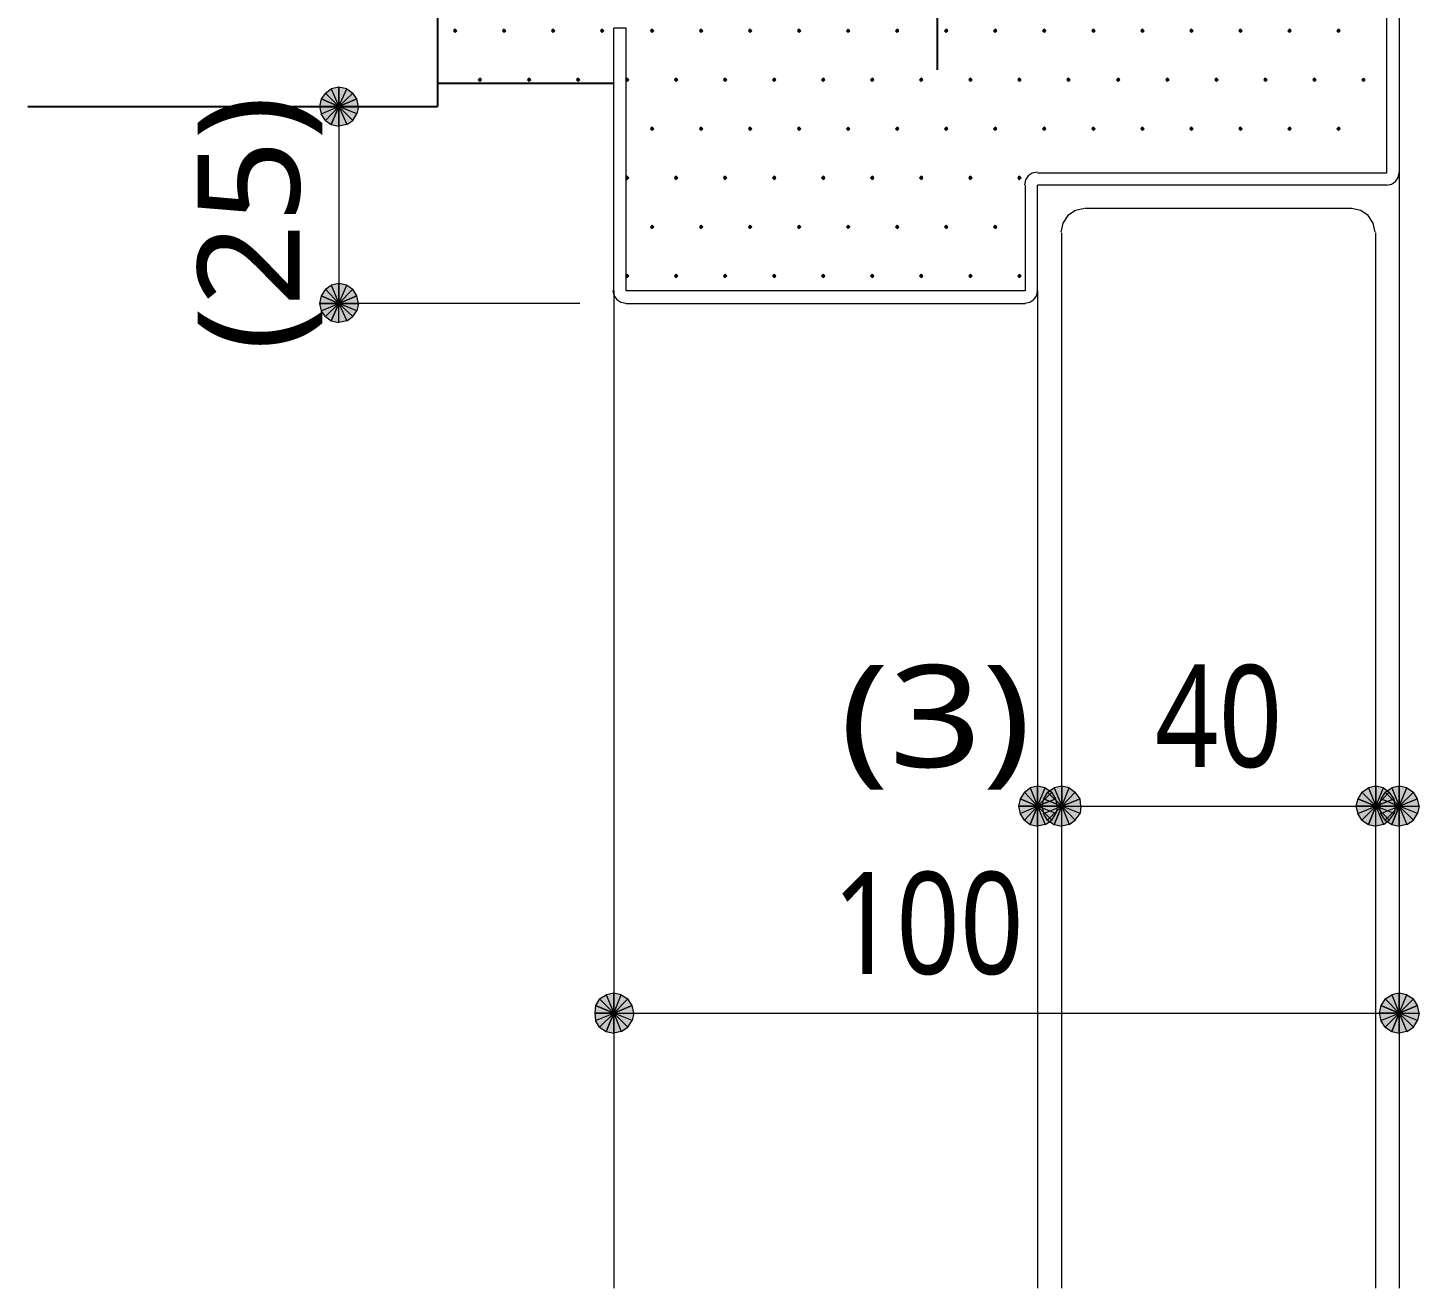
# Model space of a CAD drawing. Header units: millimetres. Extents: x 0 to 420, y 0 to 297.
# Drawn here: x 119.36 to 154.79, y 195.96 to 228.06 of the extents above; entities that cross this region are included whole.
import ezdxf
from ezdxf.enums import TextEntityAlignment as Align

# ---------------------------------------------------------------- set-up
doc = ezdxf.new("R2010")
doc.units = ezdxf.units.MM
doc.styles.add('kst32b', font='NotoSansJP-Variable.ttf')

msp = doc.modelspace()

# ---------------------------------------------------------------- hatches: boundary and pattern name
for points in [[(130.238, 228.029), (130.217, 228.007), (130.196, 227.986), (130.217, 227.965), (130.238, 227.944), (130.26, 227.965), (130.281, 227.986), (130.26, 228.007), (130.238, 228.029)], [(131.487, 228.029), (131.466, 228.007), (131.445, 227.986), (131.466, 227.965), (131.487, 227.944), (131.509, 227.965), (131.53, 227.986), (131.509, 228.007), (131.487, 228.029)], [(132.736, 228.029), (132.715, 228.007), (132.694, 227.986), (132.715, 227.965), (132.736, 227.944), (132.757, 227.965), (132.779, 227.986), (132.757, 228.007), (132.736, 228.029)], [(133.985, 228.029), (133.964, 228.007), (133.943, 227.986), (133.964, 227.965), (133.985, 227.944), (134.006, 227.965), (134.027, 227.986), (134.006, 228.007), (133.985, 228.029)], [(135.255, 228.029), (135.234, 228.007), (135.213, 227.986), (135.234, 227.965), (135.255, 227.944), (135.276, 227.965), (135.297, 227.986), (135.276, 228.007), (135.255, 228.029)], [(136.504, 228.029), (136.483, 228.007), (136.462, 227.986), (136.483, 227.965), (136.504, 227.944), (136.525, 227.965), (136.546, 227.986), (136.525, 228.007), (136.504, 228.029)], [(137.753, 228.029), (137.732, 228.007), (137.71, 227.986), (137.732, 227.965), (137.753, 227.944), (137.774, 227.965), (137.795, 227.986), (137.774, 228.007), (137.753, 228.029)], [(139.002, 228.029), (138.98, 228.007), (138.959, 227.986), (138.98, 227.965), (139.002, 227.944), (139.023, 227.965), (139.044, 227.986), (139.023, 228.007), (139.002, 228.029)], [(140.25, 228.029), (140.229, 228.007), (140.208, 227.986), (140.229, 227.965), (140.25, 227.944), (140.271, 227.965), (140.293, 227.986), (140.271, 228.007), (140.25, 228.029)], [(141.499, 228.029), (141.478, 228.007), (141.457, 227.986), (141.478, 227.965), (141.499, 227.944), (141.52, 227.965), (141.542, 227.986), (141.52, 228.007), (141.499, 228.029)], [(142.748, 228.029), (142.727, 228.007), (142.706, 227.986), (142.727, 227.965), (142.748, 227.944), (142.769, 227.965), (142.79, 227.986), (142.769, 228.007), (142.748, 228.029)], [(143.997, 228.029), (143.976, 228.007), (143.954, 227.986), (143.976, 227.965), (143.997, 227.944), (144.018, 227.965), (144.039, 227.986), (144.018, 228.007), (143.997, 228.029)], [(145.246, 228.029), (145.225, 228.007), (145.203, 227.986), (145.225, 227.965), (145.246, 227.944), (145.267, 227.965), (145.288, 227.986), (145.267, 228.007), (145.246, 228.029)], [(146.495, 228.029), (146.473, 228.007), (146.452, 227.986), (146.473, 227.965), (146.495, 227.944), (146.516, 227.965), (146.537, 227.986), (146.516, 228.007), (146.495, 228.029)], [(147.743, 228.029), (147.722, 228.007), (147.701, 227.986), (147.722, 227.965), (147.743, 227.944), (147.765, 227.965), (147.786, 227.986), (147.765, 228.007), (147.743, 228.029)], [(148.992, 228.029), (148.971, 228.007), (148.95, 227.986), (148.971, 227.965), (148.992, 227.944), (149.013, 227.965), (149.035, 227.986), (149.013, 228.007), (148.992, 228.029)], [(150.241, 228.029), (150.22, 228.007), (150.199, 227.986), (150.22, 227.965), (150.241, 227.944), (150.262, 227.965), (150.283, 227.986), (150.262, 228.007), (150.241, 228.029)], [(151.49, 228.029), (151.469, 228.007), (151.447, 227.986), (151.469, 227.965), (151.49, 227.944), (151.511, 227.965), (151.532, 227.986), (151.511, 228.007), (151.49, 228.029)], [(152.739, 228.029), (152.718, 228.007), (152.696, 227.986), (152.718, 227.965), (152.739, 227.944), (152.76, 227.965), (152.781, 227.986), (152.76, 228.007), (152.739, 228.029)], [(130.874, 226.78), (130.852, 226.758), (130.831, 226.737), (130.852, 226.716), (130.874, 226.695), (130.895, 226.716), (130.916, 226.737), (130.895, 226.758), (130.874, 226.78)], [(132.122, 226.78), (132.101, 226.758), (132.08, 226.737), (132.101, 226.716), (132.122, 226.695), (132.144, 226.716), (132.165, 226.737), (132.144, 226.758), (132.122, 226.78)], [(133.371, 226.78), (133.35, 226.758), (133.329, 226.737), (133.35, 226.716), (133.371, 226.695), (133.392, 226.716), (133.413, 226.737), (133.392, 226.758), (133.371, 226.78)], [(134.62, 226.78), (134.599, 226.758), (134.578, 226.737), (134.599, 226.716), (134.62, 226.695), (134.641, 226.716), (134.662, 226.737), (134.641, 226.758), (134.62, 226.78)], [(135.869, 226.78), (135.848, 226.758), (135.827, 226.737), (135.848, 226.716), (135.869, 226.695), (135.89, 226.716), (135.911, 226.737), (135.89, 226.758), (135.869, 226.78)], [(137.118, 226.78), (137.096, 226.758), (137.075, 226.737), (137.096, 226.716), (137.118, 226.695), (137.139, 226.716), (137.16, 226.737), (137.139, 226.758), (137.118, 226.78)], [(138.367, 226.78), (138.345, 226.758), (138.324, 226.737), (138.345, 226.716), (138.367, 226.695), (138.388, 226.716), (138.409, 226.737), (138.388, 226.758), (138.367, 226.78)], [(139.615, 226.78), (139.594, 226.758), (139.573, 226.737), (139.594, 226.716), (139.615, 226.695), (139.637, 226.716), (139.658, 226.737), (139.637, 226.758), (139.615, 226.78)], [(140.864, 226.78), (140.843, 226.758), (140.822, 226.737), (140.843, 226.716), (140.864, 226.695), (140.885, 226.716), (140.907, 226.737), (140.885, 226.758), (140.864, 226.78)], [(142.113, 226.78), (142.092, 226.758), (142.071, 226.737), (142.092, 226.716), (142.113, 226.695), (142.134, 226.716), (142.155, 226.737), (142.134, 226.758), (142.113, 226.78)], [(143.362, 226.78), (143.341, 226.758), (143.32, 226.737), (143.341, 226.716), (143.362, 226.695), (143.383, 226.716), (143.404, 226.737), (143.383, 226.758), (143.362, 226.78)], [(144.611, 226.78), (144.59, 226.758), (144.568, 226.737), (144.59, 226.716), (144.611, 226.695), (144.632, 226.716), (144.653, 226.737), (144.632, 226.758), (144.611, 226.78)], [(145.86, 226.78), (145.838, 226.758), (145.817, 226.737), (145.838, 226.716), (145.86, 226.695), (145.881, 226.716), (145.902, 226.737), (145.881, 226.758), (145.86, 226.78)], [(147.129, 226.78), (147.108, 226.758), (147.087, 226.737), (147.108, 226.716), (147.129, 226.695), (147.151, 226.716), (147.172, 226.737), (147.151, 226.758), (147.129, 226.78)], [(148.378, 226.78), (148.357, 226.758), (148.336, 226.737), (148.357, 226.716), (148.378, 226.695), (148.4, 226.716), (148.421, 226.737), (148.4, 226.758), (148.378, 226.78)], [(149.627, 226.78), (149.606, 226.758), (149.585, 226.737), (149.606, 226.716), (149.627, 226.695), (149.648, 226.716), (149.67, 226.737), (149.648, 226.758), (149.627, 226.78)], [(150.876, 226.78), (150.855, 226.758), (150.834, 226.737), (150.855, 226.716), (150.876, 226.695), (150.897, 226.716), (150.918, 226.737), (150.897, 226.758), (150.876, 226.78)], [(152.125, 226.78), (152.104, 226.758), (152.083, 226.737), (152.104, 226.716), (152.125, 226.695), (152.146, 226.716), (152.167, 226.737), (152.146, 226.758), (152.125, 226.78)], [(153.374, 226.78), (153.353, 226.758), (153.331, 226.737), (153.353, 226.716), (153.374, 226.695), (153.395, 226.716), (153.416, 226.737), (153.395, 226.758), (153.374, 226.78)], [(126.831, 226.25), (126.788, 226.06), (127.275, 226.06), (126.831, 226.25)], [(135.255, 225.531), (135.234, 225.51), (135.213, 225.488), (135.234, 225.467), (135.255, 225.446), (135.276, 225.467), (135.297, 225.488), (135.276, 225.51), (135.255, 225.531)], [(136.504, 225.531), (136.483, 225.51), (136.462, 225.488), (136.483, 225.467), (136.504, 225.446), (136.525, 225.467), (136.546, 225.488), (136.525, 225.51), (136.504, 225.531)], [(137.753, 225.531), (137.732, 225.51), (137.71, 225.488), (137.732, 225.467), (137.753, 225.446), (137.774, 225.467), (137.795, 225.488), (137.774, 225.51), (137.753, 225.531)], [(139.002, 225.531), (138.98, 225.51), (138.959, 225.488), (138.98, 225.467), (139.002, 225.446), (139.023, 225.467), (139.044, 225.488), (139.023, 225.51), (139.002, 225.531)], [(140.25, 225.531), (140.229, 225.51), (140.208, 225.488), (140.229, 225.467), (140.25, 225.446), (140.271, 225.467), (140.293, 225.488), (140.271, 225.51), (140.25, 225.531)], [(141.499, 225.531), (141.478, 225.51), (141.457, 225.488), (141.478, 225.467), (141.499, 225.446), (141.52, 225.467), (141.542, 225.488), (141.52, 225.51), (141.499, 225.531)], [(142.748, 225.531), (142.727, 225.51), (142.706, 225.488), (142.727, 225.467), (142.748, 225.446), (142.769, 225.467), (142.79, 225.488), (142.769, 225.51), (142.748, 225.531)], [(143.997, 225.531), (143.976, 225.51), (143.954, 225.488), (143.976, 225.467), (143.997, 225.446), (144.018, 225.467), (144.039, 225.488), (144.018, 225.51), (143.997, 225.531)], [(145.246, 225.531), (145.225, 225.51), (145.203, 225.488), (145.225, 225.467), (145.246, 225.446), (145.267, 225.467), (145.288, 225.488), (145.267, 225.51), (145.246, 225.531)], [(146.495, 225.531), (146.473, 225.51), (146.452, 225.488), (146.473, 225.467), (146.495, 225.446), (146.516, 225.467), (146.537, 225.488), (146.516, 225.51), (146.495, 225.531)], [(147.743, 225.531), (147.722, 225.51), (147.701, 225.488), (147.722, 225.467), (147.743, 225.446), (147.765, 225.467), (147.786, 225.488), (147.765, 225.51), (147.743, 225.531)], [(148.992, 225.531), (148.971, 225.51), (148.95, 225.488), (148.971, 225.467), (148.992, 225.446), (149.013, 225.467), (149.035, 225.488), (149.013, 225.51), (148.992, 225.531)], [(150.241, 225.531), (150.22, 225.51), (150.199, 225.488), (150.22, 225.467), (150.241, 225.446), (150.262, 225.467), (150.283, 225.488), (150.262, 225.51), (150.241, 225.531)], [(151.49, 225.531), (151.469, 225.51), (151.447, 225.488), (151.469, 225.467), (151.49, 225.446), (151.511, 225.467), (151.532, 225.488), (151.511, 225.51), (151.49, 225.531)], [(152.739, 225.531), (152.718, 225.51), (152.696, 225.488), (152.718, 225.467), (152.739, 225.446), (152.76, 225.467), (152.781, 225.488), (152.76, 225.51), (152.739, 225.531)], [(134.62, 224.282), (134.599, 224.261), (134.578, 224.24), (134.599, 224.218), (134.62, 224.197), (134.641, 224.218), (134.662, 224.24), (134.641, 224.261), (134.62, 224.282)], [(135.869, 224.282), (135.848, 224.261), (135.827, 224.24), (135.848, 224.218), (135.869, 224.197), (135.89, 224.218), (135.911, 224.24), (135.89, 224.261), (135.869, 224.282)], [(137.118, 224.282), (137.096, 224.261), (137.075, 224.24), (137.096, 224.218), (137.118, 224.197), (137.139, 224.218), (137.16, 224.24), (137.139, 224.261), (137.118, 224.282)], [(138.367, 224.282), (138.345, 224.261), (138.324, 224.24), (138.345, 224.218), (138.367, 224.197), (138.388, 224.218), (138.409, 224.24), (138.388, 224.261), (138.367, 224.282)], [(139.615, 224.282), (139.594, 224.261), (139.573, 224.24), (139.594, 224.218), (139.615, 224.197), (139.637, 224.218), (139.658, 224.24), (139.637, 224.261), (139.615, 224.282)], [(140.864, 224.282), (140.843, 224.261), (140.822, 224.24), (140.843, 224.218), (140.864, 224.197), (140.885, 224.218), (140.907, 224.24), (140.885, 224.261), (140.864, 224.282)], [(142.113, 224.282), (142.092, 224.261), (142.071, 224.24), (142.092, 224.218), (142.113, 224.197), (142.134, 224.218), (142.155, 224.24), (142.134, 224.261), (142.113, 224.282)], [(143.362, 224.282), (143.341, 224.261), (143.32, 224.24), (143.341, 224.218), (143.362, 224.197), (143.383, 224.218), (143.404, 224.24), (143.383, 224.261), (143.362, 224.282)], [(144.611, 224.282), (144.59, 224.261), (144.568, 224.24), (144.59, 224.218), (144.611, 224.197), (144.632, 224.218), (144.653, 224.24), (144.632, 224.261), (144.611, 224.282)], [(135.255, 223.033), (135.234, 223.012), (135.213, 222.991), (135.234, 222.97), (135.255, 222.948), (135.276, 222.97), (135.297, 222.991), (135.276, 223.012), (135.255, 223.033)], [(136.504, 223.033), (136.483, 223.012), (136.462, 222.991), (136.483, 222.97), (136.504, 222.948), (136.525, 222.97), (136.546, 222.991), (136.525, 223.012), (136.504, 223.033)], [(137.753, 223.033), (137.732, 223.012), (137.71, 222.991), (137.732, 222.97), (137.753, 222.948), (137.774, 222.97), (137.795, 222.991), (137.774, 223.012), (137.753, 223.033)], [(139.002, 223.033), (138.98, 223.012), (138.959, 222.991), (138.98, 222.97), (139.002, 222.948), (139.023, 222.97), (139.044, 222.991), (139.023, 223.012), (139.002, 223.033)], [(140.25, 223.033), (140.229, 223.012), (140.208, 222.991), (140.229, 222.97), (140.25, 222.948), (140.271, 222.97), (140.293, 222.991), (140.271, 223.012), (140.25, 223.033)], [(141.499, 223.033), (141.478, 223.012), (141.457, 222.991), (141.478, 222.97), (141.499, 222.948), (141.52, 222.97), (141.542, 222.991), (141.52, 223.012), (141.499, 223.033)], [(142.748, 223.033), (142.727, 223.012), (142.706, 222.991), (142.727, 222.97), (142.748, 222.948), (142.769, 222.97), (142.79, 222.991), (142.769, 223.012), (142.748, 223.033)], [(143.997, 223.033), (143.976, 223.012), (143.954, 222.991), (143.976, 222.97), (143.997, 222.948), (144.018, 222.97), (144.039, 222.991), (144.018, 223.012), (143.997, 223.033)], [(134.62, 221.784), (134.599, 221.763), (134.578, 221.742), (134.599, 221.721), (134.62, 221.7), (134.641, 221.721), (134.662, 221.742), (134.641, 221.763), (134.62, 221.784)], [(135.869, 221.784), (135.848, 221.763), (135.827, 221.742), (135.848, 221.721), (135.869, 221.7), (135.89, 221.721), (135.911, 221.742), (135.89, 221.763), (135.869, 221.784)], [(137.118, 221.784), (137.096, 221.763), (137.075, 221.742), (137.096, 221.721), (137.118, 221.7), (137.139, 221.721), (137.16, 221.742), (137.139, 221.763), (137.118, 221.784)], [(138.367, 221.784), (138.345, 221.763), (138.324, 221.742), (138.345, 221.721), (138.367, 221.7), (138.388, 221.721), (138.409, 221.742), (138.388, 221.763), (138.367, 221.784)], [(139.615, 221.784), (139.594, 221.763), (139.573, 221.742), (139.594, 221.721), (139.615, 221.7), (139.637, 221.721), (139.658, 221.742), (139.637, 221.763), (139.615, 221.784)], [(140.864, 221.784), (140.843, 221.763), (140.822, 221.742), (140.843, 221.721), (140.864, 221.7), (140.885, 221.721), (140.907, 221.742), (140.885, 221.763), (140.864, 221.784)], [(142.113, 221.784), (142.092, 221.763), (142.071, 221.742), (142.092, 221.721), (142.113, 221.7), (142.134, 221.721), (142.155, 221.742), (142.134, 221.763), (142.113, 221.784)], [(143.362, 221.784), (143.341, 221.763), (143.32, 221.742), (143.341, 221.721), (143.362, 221.7), (143.383, 221.721), (143.404, 221.742), (143.383, 221.763), (143.362, 221.784)], [(144.611, 221.784), (144.59, 221.763), (144.568, 221.742), (144.59, 221.721), (144.611, 221.7), (144.632, 221.721), (144.653, 221.742), (144.632, 221.763), (144.611, 221.784)], [(126.831, 221.234), (126.788, 221.043), (127.275, 221.043), (126.831, 221.234)], [(144.632, 208.428), (144.59, 208.238), (145.076, 208.238), (144.632, 208.428)], [(145.225, 208.428), (145.182, 208.238), (145.69, 208.238), (145.225, 208.428)], [(153.226, 208.428), (153.183, 208.238), (153.691, 208.238), (153.226, 208.428)], [(153.818, 208.428), (153.776, 208.238), (154.284, 208.238), (153.818, 208.428)], [(133.816, 203.158), (133.795, 202.967), (134.281, 202.967), (133.816, 203.158)], [(153.818, 203.158), (153.776, 202.967), (154.284, 202.967), (153.818, 203.158)]]:
    msp.add_hatch(color=7).paths.add_polyline_path(points)
h = msp.add_hatch(color=7)
h.paths.add_polyline_path([(127.275, 226.547), (127.085, 226.504), (127.275, 226.06), (127.275, 226.547)])
h.paths.add_polyline_path([(127.085, 226.504), (127.275, 226.06), (126.937, 226.399), (127.085, 226.504)])
h.paths.add_polyline_path([(127.275, 226.06), (126.937, 226.399), (126.831, 226.25), (127.275, 226.06)])
h = msp.add_hatch(color=7)
h.paths.add_polyline_path([(127.741, 226.25), (127.635, 226.399), (127.275, 226.06), (127.741, 226.25)])
h.paths.add_polyline_path([(127.635, 226.399), (127.275, 226.06), (127.487, 226.504), (127.635, 226.399)])
h.paths.add_polyline_path([(127.275, 226.06), (127.487, 226.504), (127.275, 226.547), (127.275, 226.06)])
h = msp.add_hatch(color=7)
h.paths.add_polyline_path([(127.635, 225.7), (127.741, 225.87), (127.275, 226.06), (127.635, 225.7)])
h.paths.add_polyline_path([(127.741, 225.87), (127.275, 226.06), (127.783, 226.06), (127.741, 225.87)])
h.paths.add_polyline_path([(127.275, 226.06), (127.783, 226.06), (127.741, 226.25), (127.275, 226.06)])
h = msp.add_hatch(color=7)
h.paths.add_polyline_path([(126.788, 226.06), (126.831, 225.87), (127.275, 226.06), (126.788, 226.06)])
h.paths.add_polyline_path([(126.831, 225.87), (127.275, 226.06), (126.937, 225.7), (126.831, 225.87)])
h.paths.add_polyline_path([(127.275, 226.06), (126.937, 225.7), (127.085, 225.594), (127.275, 226.06)])
h = msp.add_hatch(color=7)
h.paths.add_polyline_path([(127.085, 225.594), (127.275, 225.552), (127.275, 226.06), (127.085, 225.594)])
h.paths.add_polyline_path([(127.275, 225.552), (127.275, 226.06), (127.487, 225.594), (127.275, 225.552)])
h.paths.add_polyline_path([(127.275, 226.06), (127.487, 225.594), (127.635, 225.7), (127.275, 226.06)])
h = msp.add_hatch(color=7)
h.paths.add_polyline_path([(127.275, 221.551), (127.085, 221.509), (127.275, 221.043), (127.275, 221.551)])
h.paths.add_polyline_path([(127.085, 221.509), (127.275, 221.043), (126.937, 221.403), (127.085, 221.509)])
h.paths.add_polyline_path([(127.275, 221.043), (126.937, 221.403), (126.831, 221.234), (127.275, 221.043)])
h = msp.add_hatch(color=7)
h.paths.add_polyline_path([(127.741, 221.234), (127.635, 221.403), (127.275, 221.043), (127.741, 221.234)])
h.paths.add_polyline_path([(127.635, 221.403), (127.275, 221.043), (127.487, 221.509), (127.635, 221.403)])
h.paths.add_polyline_path([(127.275, 221.043), (127.487, 221.509), (127.275, 221.551), (127.275, 221.043)])
h = msp.add_hatch(color=7)
h.paths.add_polyline_path([(127.635, 220.705), (127.741, 220.853), (127.275, 221.043), (127.635, 220.705)])
h.paths.add_polyline_path([(127.741, 220.853), (127.275, 221.043), (127.783, 221.043), (127.741, 220.853)])
h.paths.add_polyline_path([(127.275, 221.043), (127.783, 221.043), (127.741, 221.234), (127.275, 221.043)])
h = msp.add_hatch(color=7)
h.paths.add_polyline_path([(126.788, 221.043), (126.831, 220.853), (127.275, 221.043), (126.788, 221.043)])
h.paths.add_polyline_path([(126.831, 220.853), (127.275, 221.043), (126.937, 220.705), (126.831, 220.853)])
h.paths.add_polyline_path([(127.275, 221.043), (126.937, 220.705), (127.085, 220.599), (127.275, 221.043)])
h = msp.add_hatch(color=7)
h.paths.add_polyline_path([(127.085, 220.599), (127.275, 220.557), (127.275, 221.043), (127.085, 220.599)])
h.paths.add_polyline_path([(127.275, 220.557), (127.275, 221.043), (127.487, 220.599), (127.275, 220.557)])
h.paths.add_polyline_path([(127.275, 221.043), (127.487, 220.599), (127.635, 220.705), (127.275, 221.043)])
h = msp.add_hatch(color=7)
h.paths.add_polyline_path([(145.076, 208.746), (144.886, 208.703), (145.076, 208.238), (145.076, 208.746)])
h.paths.add_polyline_path([(144.886, 208.703), (145.076, 208.238), (144.738, 208.597), (144.886, 208.703)])
h.paths.add_polyline_path([(145.076, 208.238), (144.738, 208.597), (144.632, 208.428), (145.076, 208.238)])
h = msp.add_hatch(color=7)
h.paths.add_polyline_path([(145.542, 208.428), (145.436, 208.597), (145.076, 208.238), (145.542, 208.428)])
h.paths.add_polyline_path([(145.436, 208.597), (145.076, 208.238), (145.267, 208.703), (145.436, 208.597)])
h.paths.add_polyline_path([(145.076, 208.238), (145.267, 208.703), (145.076, 208.746), (145.076, 208.238)])
h = msp.add_hatch(color=7)
h.paths.add_polyline_path([(145.69, 208.746), (145.5, 208.703), (145.69, 208.238), (145.69, 208.746)])
h.paths.add_polyline_path([(145.5, 208.703), (145.69, 208.238), (145.33, 208.597), (145.5, 208.703)])
h.paths.add_polyline_path([(145.69, 208.238), (145.33, 208.597), (145.225, 208.428), (145.69, 208.238)])
h = msp.add_hatch(color=7)
h.paths.add_polyline_path([(146.156, 208.428), (146.029, 208.597), (145.69, 208.238), (146.156, 208.428)])
h.paths.add_polyline_path([(146.029, 208.597), (145.69, 208.238), (145.881, 208.703), (146.029, 208.597)])
h.paths.add_polyline_path([(145.69, 208.238), (145.881, 208.703), (145.69, 208.746), (145.69, 208.238)])
h = msp.add_hatch(color=7)
h.paths.add_polyline_path([(153.691, 208.746), (153.501, 208.703), (153.691, 208.238), (153.691, 208.746)])
h.paths.add_polyline_path([(153.501, 208.703), (153.691, 208.238), (153.331, 208.597), (153.501, 208.703)])
h.paths.add_polyline_path([(153.691, 208.238), (153.331, 208.597), (153.226, 208.428), (153.691, 208.238)])
h = msp.add_hatch(color=7)
h.paths.add_polyline_path([(154.157, 208.428), (154.03, 208.597), (153.691, 208.238), (154.157, 208.428)])
h.paths.add_polyline_path([(154.03, 208.597), (153.691, 208.238), (153.882, 208.703), (154.03, 208.597)])
h.paths.add_polyline_path([(153.691, 208.238), (153.882, 208.703), (153.691, 208.746), (153.691, 208.238)])
h = msp.add_hatch(color=7)
h.paths.add_polyline_path([(154.284, 208.746), (154.093, 208.703), (154.284, 208.238), (154.284, 208.746)])
h.paths.add_polyline_path([(154.093, 208.703), (154.284, 208.238), (153.924, 208.597), (154.093, 208.703)])
h.paths.add_polyline_path([(154.284, 208.238), (153.924, 208.597), (153.818, 208.428), (154.284, 208.238)])
h = msp.add_hatch(color=7)
h.paths.add_polyline_path([(154.75, 208.428), (154.644, 208.597), (154.284, 208.238), (154.75, 208.428)])
h.paths.add_polyline_path([(154.644, 208.597), (154.284, 208.238), (154.474, 208.703), (154.644, 208.597)])
h.paths.add_polyline_path([(154.284, 208.238), (154.474, 208.703), (154.284, 208.746), (154.284, 208.238)])
h = msp.add_hatch(color=7)
h.paths.add_polyline_path([(145.436, 207.878), (145.542, 208.047), (145.076, 208.238), (145.436, 207.878)])
h.paths.add_polyline_path([(145.542, 208.047), (145.076, 208.238), (145.584, 208.238), (145.542, 208.047)])
h.paths.add_polyline_path([(145.076, 208.238), (145.584, 208.238), (145.542, 208.428), (145.076, 208.238)])
h = msp.add_hatch(color=7)
h.paths.add_polyline_path([(146.029, 207.878), (146.156, 208.047), (145.69, 208.238), (146.029, 207.878)])
h.paths.add_polyline_path([(146.156, 208.047), (145.69, 208.238), (146.177, 208.238), (146.156, 208.047)])
h.paths.add_polyline_path([(145.69, 208.238), (146.177, 208.238), (146.156, 208.428), (145.69, 208.238)])
h = msp.add_hatch(color=7)
h.paths.add_polyline_path([(154.03, 207.878), (154.157, 208.047), (153.691, 208.238), (154.03, 207.878)])
h.paths.add_polyline_path([(154.157, 208.047), (153.691, 208.238), (154.178, 208.238), (154.157, 208.047)])
h.paths.add_polyline_path([(153.691, 208.238), (154.178, 208.238), (154.157, 208.428), (153.691, 208.238)])
h = msp.add_hatch(color=7)
h.paths.add_polyline_path([(154.644, 207.878), (154.75, 208.047), (154.284, 208.238), (154.644, 207.878)])
h.paths.add_polyline_path([(154.75, 208.047), (154.284, 208.238), (154.792, 208.238), (154.75, 208.047)])
h.paths.add_polyline_path([(154.284, 208.238), (154.792, 208.238), (154.75, 208.428), (154.284, 208.238)])
h = msp.add_hatch(color=7)
h.paths.add_polyline_path([(144.59, 208.238), (144.632, 208.047), (145.076, 208.238), (144.59, 208.238)])
h.paths.add_polyline_path([(144.632, 208.047), (145.076, 208.238), (144.738, 207.878), (144.632, 208.047)])
h.paths.add_polyline_path([(145.076, 208.238), (144.738, 207.878), (144.886, 207.772), (145.076, 208.238)])
h = msp.add_hatch(color=7)
h.paths.add_polyline_path([(144.886, 207.772), (145.076, 207.73), (145.076, 208.238), (144.886, 207.772)])
h.paths.add_polyline_path([(145.076, 207.73), (145.076, 208.238), (145.267, 207.772), (145.076, 207.73)])
h.paths.add_polyline_path([(145.076, 208.238), (145.267, 207.772), (145.436, 207.878), (145.076, 208.238)])
h = msp.add_hatch(color=7)
h.paths.add_polyline_path([(145.182, 208.238), (145.225, 208.047), (145.69, 208.238), (145.182, 208.238)])
h.paths.add_polyline_path([(145.225, 208.047), (145.69, 208.238), (145.33, 207.878), (145.225, 208.047)])
h.paths.add_polyline_path([(145.69, 208.238), (145.33, 207.878), (145.5, 207.772), (145.69, 208.238)])
h = msp.add_hatch(color=7)
h.paths.add_polyline_path([(145.5, 207.772), (145.69, 207.73), (145.69, 208.238), (145.5, 207.772)])
h.paths.add_polyline_path([(145.69, 207.73), (145.69, 208.238), (145.881, 207.772), (145.69, 207.73)])
h.paths.add_polyline_path([(145.69, 208.238), (145.881, 207.772), (146.029, 207.878), (145.69, 208.238)])
h = msp.add_hatch(color=7)
h.paths.add_polyline_path([(153.183, 208.238), (153.226, 208.047), (153.691, 208.238), (153.183, 208.238)])
h.paths.add_polyline_path([(153.226, 208.047), (153.691, 208.238), (153.331, 207.878), (153.226, 208.047)])
h.paths.add_polyline_path([(153.691, 208.238), (153.331, 207.878), (153.501, 207.772), (153.691, 208.238)])
h = msp.add_hatch(color=7)
h.paths.add_polyline_path([(153.501, 207.772), (153.691, 207.73), (153.691, 208.238), (153.501, 207.772)])
h.paths.add_polyline_path([(153.691, 207.73), (153.691, 208.238), (153.882, 207.772), (153.691, 207.73)])
h.paths.add_polyline_path([(153.691, 208.238), (153.882, 207.772), (154.03, 207.878), (153.691, 208.238)])
h = msp.add_hatch(color=7)
h.paths.add_polyline_path([(153.776, 208.238), (153.818, 208.047), (154.284, 208.238), (153.776, 208.238)])
h.paths.add_polyline_path([(153.818, 208.047), (154.284, 208.238), (153.924, 207.878), (153.818, 208.047)])
h.paths.add_polyline_path([(154.284, 208.238), (153.924, 207.878), (154.093, 207.772), (154.284, 208.238)])
h = msp.add_hatch(color=7)
h.paths.add_polyline_path([(154.093, 207.772), (154.284, 207.73), (154.284, 208.238), (154.093, 207.772)])
h.paths.add_polyline_path([(154.284, 207.73), (154.284, 208.238), (154.474, 207.772), (154.284, 207.73)])
h.paths.add_polyline_path([(154.284, 208.238), (154.474, 207.772), (154.644, 207.878), (154.284, 208.238)])
h = msp.add_hatch(color=7)
h.paths.add_polyline_path([(134.281, 203.475), (134.091, 203.433), (134.281, 202.967), (134.281, 203.475)])
h.paths.add_polyline_path([(134.091, 203.433), (134.281, 202.967), (133.921, 203.327), (134.091, 203.433)])
h.paths.add_polyline_path([(134.281, 202.967), (133.921, 203.327), (133.816, 203.158), (134.281, 202.967)])
h = msp.add_hatch(color=7)
h.paths.add_polyline_path([(134.747, 203.158), (134.641, 203.327), (134.281, 202.967), (134.747, 203.158)])
h.paths.add_polyline_path([(134.641, 203.327), (134.281, 202.967), (134.472, 203.433), (134.641, 203.327)])
h.paths.add_polyline_path([(134.281, 202.967), (134.472, 203.433), (134.281, 203.475), (134.281, 202.967)])
h = msp.add_hatch(color=7)
h.paths.add_polyline_path([(154.284, 203.475), (154.093, 203.433), (154.284, 202.967), (154.284, 203.475)])
h.paths.add_polyline_path([(154.093, 203.433), (154.284, 202.967), (153.924, 203.327), (154.093, 203.433)])
h.paths.add_polyline_path([(154.284, 202.967), (153.924, 203.327), (153.818, 203.158), (154.284, 202.967)])
h = msp.add_hatch(color=7)
h.paths.add_polyline_path([(154.75, 203.158), (154.644, 203.327), (154.284, 202.967), (154.75, 203.158)])
h.paths.add_polyline_path([(154.644, 203.327), (154.284, 202.967), (154.474, 203.433), (154.644, 203.327)])
h.paths.add_polyline_path([(154.284, 202.967), (154.474, 203.433), (154.284, 203.475), (154.284, 202.967)])
h = msp.add_hatch(color=7)
h.paths.add_polyline_path([(134.641, 202.607), (134.747, 202.777), (134.281, 202.967), (134.641, 202.607)])
h.paths.add_polyline_path([(134.747, 202.777), (134.281, 202.967), (134.789, 202.967), (134.747, 202.777)])
h.paths.add_polyline_path([(134.281, 202.967), (134.789, 202.967), (134.747, 203.158), (134.281, 202.967)])
h = msp.add_hatch(color=7)
h.paths.add_polyline_path([(154.644, 202.607), (154.75, 202.777), (154.284, 202.967), (154.644, 202.607)])
h.paths.add_polyline_path([(154.75, 202.777), (154.284, 202.967), (154.792, 202.967), (154.75, 202.777)])
h.paths.add_polyline_path([(154.284, 202.967), (154.792, 202.967), (154.75, 203.158), (154.284, 202.967)])
h = msp.add_hatch(color=7)
h.paths.add_polyline_path([(133.795, 202.967), (133.816, 202.777), (134.281, 202.967), (133.795, 202.967)])
h.paths.add_polyline_path([(133.816, 202.777), (134.281, 202.967), (133.921, 202.607), (133.816, 202.777)])
h.paths.add_polyline_path([(134.281, 202.967), (133.921, 202.607), (134.091, 202.501), (134.281, 202.967)])
h = msp.add_hatch(color=7)
h.paths.add_polyline_path([(134.091, 202.501), (134.281, 202.459), (134.281, 202.967), (134.091, 202.501)])
h.paths.add_polyline_path([(134.281, 202.459), (134.281, 202.967), (134.472, 202.501), (134.281, 202.459)])
h.paths.add_polyline_path([(134.281, 202.967), (134.472, 202.501), (134.641, 202.607), (134.281, 202.967)])
h = msp.add_hatch(color=7)
h.paths.add_polyline_path([(153.776, 202.967), (153.818, 202.777), (154.284, 202.967), (153.776, 202.967)])
h.paths.add_polyline_path([(153.818, 202.777), (154.284, 202.967), (153.924, 202.607), (153.818, 202.777)])
h.paths.add_polyline_path([(154.284, 202.967), (153.924, 202.607), (154.093, 202.501), (154.284, 202.967)])
h = msp.add_hatch(color=7)
h.paths.add_polyline_path([(154.093, 202.501), (154.284, 202.459), (154.284, 202.967), (154.093, 202.501)])
h.paths.add_polyline_path([(154.284, 202.459), (154.284, 202.967), (154.474, 202.501), (154.284, 202.459)])
h.paths.add_polyline_path([(154.284, 202.967), (154.474, 202.501), (154.644, 202.607), (154.284, 202.967)])

# ---------------------------------------------------------------- linework, layer by layer
at = {"lineweight": 25}
for points in [[(129.794, 234.04), (129.794, 226.06)], [(142.515, 229.849), (142.515, 226.991)], [(129.794, 226.653), (134.281, 226.653)], [(119.359, 226.06), (129.794, 226.06)]]:
    msp.add_lwpolyline(points, dxfattribs=at)
at = {"lineweight": 13}
for points in [[(153.966, 224.367), (153.966, 228.727)], [(154.284, 228.727), (154.284, 224.367)], [(134.281, 221.361), (134.281, 228.05)], [(134.599, 228.05), (134.281, 228.05)], [(134.599, 221.361), (134.599, 228.05)], [(127.275, 226.06), (127.275, 221.043)], [(145.066, 224.388), (144.938, 224.362), (144.834, 224.292), (144.763, 224.187), (144.738, 224.06)], [(145.076, 224.367), (153.966, 224.367)], [(153.956, 224.049), (154.083, 224.075), (154.188, 224.145), (154.258, 224.25), (154.284, 224.377)], [(154.284, 224.367), (154.284, 195.961)], [(144.759, 224.049), (144.759, 221.361)], [(153.966, 224.049), (145.076, 224.049)], [(145.076, 221.361), (145.076, 224.049)], [(146.272, 223.456), (146.037, 223.409), (145.846, 223.28), (145.716, 223.088), (145.669, 222.853)], [(153.077, 223.456), (146.283, 223.456)], [(153.67, 222.853), (153.623, 223.088), (153.493, 223.28), (153.302, 223.409), (153.067, 223.456)], [(145.69, 195.961), (145.69, 222.843)], [(153.691, 195.961), (153.691, 222.843)], [(134.26, 221.372), (134.286, 221.244), (134.356, 221.14), (134.461, 221.069), (134.588, 221.044)], [(134.281, 221.361), (134.281, 195.961)], [(144.759, 221.361), (134.599, 221.361)], [(144.748, 221.044), (144.876, 221.069), (144.98, 221.14), (145.051, 221.244), (145.076, 221.372)], [(145.076, 221.361), (145.076, 195.961)], [(133.413, 221.043), (127.275, 221.043)], [(134.599, 221.043), (144.759, 221.043)], [(145.076, 208.238), (145.69, 208.238), (153.691, 208.238), (154.284, 208.238)], [(134.281, 202.967), (154.284, 202.967)]]:
    msp.add_lwpolyline(points, dxfattribs=at)
at = {"lineweight": 0}
for points in [[(130.238, 228.029), (130.217, 228.007), (130.196, 227.986), (130.217, 227.965), (130.238, 227.944), (130.26, 227.965), (130.281, 227.986), (130.26, 228.007)], [(131.487, 228.029), (131.466, 228.007), (131.445, 227.986), (131.466, 227.965), (131.487, 227.944), (131.509, 227.965), (131.53, 227.986), (131.509, 228.007)], [(132.736, 228.029), (132.715, 228.007), (132.694, 227.986), (132.715, 227.965), (132.736, 227.944), (132.757, 227.965), (132.779, 227.986), (132.757, 228.007)], [(133.985, 228.029), (133.964, 228.007), (133.943, 227.986), (133.964, 227.965), (133.985, 227.944), (134.006, 227.965), (134.027, 227.986), (134.006, 228.007)], [(135.255, 228.029), (135.234, 228.007), (135.213, 227.986), (135.234, 227.965), (135.255, 227.944), (135.276, 227.965), (135.297, 227.986), (135.276, 228.007)], [(136.504, 228.029), (136.483, 228.007), (136.462, 227.986), (136.483, 227.965), (136.504, 227.944), (136.525, 227.965), (136.546, 227.986), (136.525, 228.007)], [(137.753, 228.029), (137.732, 228.007), (137.71, 227.986), (137.732, 227.965), (137.753, 227.944), (137.774, 227.965), (137.795, 227.986), (137.774, 228.007)], [(139.002, 228.029), (138.98, 228.007), (138.959, 227.986), (138.98, 227.965), (139.002, 227.944), (139.023, 227.965), (139.044, 227.986), (139.023, 228.007)], [(140.25, 228.029), (140.229, 228.007), (140.208, 227.986), (140.229, 227.965), (140.25, 227.944), (140.271, 227.965), (140.293, 227.986), (140.271, 228.007)], [(141.499, 228.029), (141.478, 228.007), (141.457, 227.986), (141.478, 227.965), (141.499, 227.944), (141.52, 227.965), (141.542, 227.986), (141.52, 228.007)], [(142.748, 228.029), (142.727, 228.007), (142.706, 227.986), (142.727, 227.965), (142.748, 227.944), (142.769, 227.965), (142.79, 227.986), (142.769, 228.007)], [(143.997, 228.029), (143.976, 228.007), (143.954, 227.986), (143.976, 227.965), (143.997, 227.944), (144.018, 227.965), (144.039, 227.986), (144.018, 228.007)], [(145.246, 228.029), (145.225, 228.007), (145.203, 227.986), (145.225, 227.965), (145.246, 227.944), (145.267, 227.965), (145.288, 227.986), (145.267, 228.007)], [(146.495, 228.029), (146.473, 228.007), (146.452, 227.986), (146.473, 227.965), (146.495, 227.944), (146.516, 227.965), (146.537, 227.986), (146.516, 228.007)], [(147.743, 228.029), (147.722, 228.007), (147.701, 227.986), (147.722, 227.965), (147.743, 227.944), (147.765, 227.965), (147.786, 227.986), (147.765, 228.007)], [(148.992, 228.029), (148.971, 228.007), (148.95, 227.986), (148.971, 227.965), (148.992, 227.944), (149.013, 227.965), (149.035, 227.986), (149.013, 228.007)], [(150.241, 228.029), (150.22, 228.007), (150.199, 227.986), (150.22, 227.965), (150.241, 227.944), (150.262, 227.965), (150.283, 227.986), (150.262, 228.007)], [(151.49, 228.029), (151.469, 228.007), (151.447, 227.986), (151.469, 227.965), (151.49, 227.944), (151.511, 227.965), (151.532, 227.986), (151.511, 228.007)], [(152.739, 228.029), (152.718, 228.007), (152.696, 227.986), (152.718, 227.965), (152.739, 227.944), (152.76, 227.965), (152.781, 227.986), (152.76, 228.007)], [(130.874, 226.78), (130.852, 226.758), (130.831, 226.737), (130.852, 226.716), (130.874, 226.695), (130.895, 226.716), (130.916, 226.737), (130.895, 226.758)], [(132.122, 226.78), (132.101, 226.758), (132.08, 226.737), (132.101, 226.716), (132.122, 226.695), (132.144, 226.716), (132.165, 226.737), (132.144, 226.758)], [(133.371, 226.78), (133.35, 226.758), (133.329, 226.737), (133.35, 226.716), (133.371, 226.695), (133.392, 226.716), (133.413, 226.737), (133.392, 226.758)], [(134.62, 226.78), (134.599, 226.758), (134.578, 226.737), (134.599, 226.716), (134.62, 226.695), (134.641, 226.716), (134.662, 226.737), (134.641, 226.758)], [(135.869, 226.78), (135.848, 226.758), (135.827, 226.737), (135.848, 226.716), (135.869, 226.695), (135.89, 226.716), (135.911, 226.737), (135.89, 226.758)], [(137.118, 226.78), (137.096, 226.758), (137.075, 226.737), (137.096, 226.716), (137.118, 226.695), (137.139, 226.716), (137.16, 226.737), (137.139, 226.758)], [(138.367, 226.78), (138.345, 226.758), (138.324, 226.737), (138.345, 226.716), (138.367, 226.695), (138.388, 226.716), (138.409, 226.737), (138.388, 226.758)], [(139.615, 226.78), (139.594, 226.758), (139.573, 226.737), (139.594, 226.716), (139.615, 226.695), (139.637, 226.716), (139.658, 226.737), (139.637, 226.758)], [(140.864, 226.78), (140.843, 226.758), (140.822, 226.737), (140.843, 226.716), (140.864, 226.695), (140.885, 226.716), (140.907, 226.737), (140.885, 226.758)], [(142.113, 226.78), (142.092, 226.758), (142.071, 226.737), (142.092, 226.716), (142.113, 226.695), (142.134, 226.716), (142.155, 226.737), (142.134, 226.758)], [(143.362, 226.78), (143.341, 226.758), (143.32, 226.737), (143.341, 226.716), (143.362, 226.695), (143.383, 226.716), (143.404, 226.737), (143.383, 226.758)], [(144.611, 226.78), (144.59, 226.758), (144.568, 226.737), (144.59, 226.716), (144.611, 226.695), (144.632, 226.716), (144.653, 226.737), (144.632, 226.758)], [(145.86, 226.78), (145.838, 226.758), (145.817, 226.737), (145.838, 226.716), (145.86, 226.695), (145.881, 226.716), (145.902, 226.737), (145.881, 226.758)], [(147.129, 226.78), (147.108, 226.758), (147.087, 226.737), (147.108, 226.716), (147.129, 226.695), (147.151, 226.716), (147.172, 226.737), (147.151, 226.758)], [(148.378, 226.78), (148.357, 226.758), (148.336, 226.737), (148.357, 226.716), (148.378, 226.695), (148.4, 226.716), (148.421, 226.737), (148.4, 226.758)], [(149.627, 226.78), (149.606, 226.758), (149.585, 226.737), (149.606, 226.716), (149.627, 226.695), (149.648, 226.716), (149.67, 226.737), (149.648, 226.758)], [(150.876, 226.78), (150.855, 226.758), (150.834, 226.737), (150.855, 226.716), (150.876, 226.695), (150.897, 226.716), (150.918, 226.737), (150.897, 226.758)], [(152.125, 226.78), (152.104, 226.758), (152.083, 226.737), (152.104, 226.716), (152.125, 226.695), (152.146, 226.716), (152.167, 226.737), (152.146, 226.758)], [(153.374, 226.78), (153.353, 226.758), (153.331, 226.737), (153.353, 226.716), (153.374, 226.695), (153.395, 226.716), (153.416, 226.737), (153.395, 226.758)], [(127.085, 226.504), (127.275, 226.06), (126.937, 226.399)], [(127.275, 226.547), (127.085, 226.504), (127.275, 226.06)], [(127.275, 226.06), (127.487, 226.504), (127.275, 226.547)], [(127.635, 226.399), (127.275, 226.06), (127.487, 226.504)], [(126.831, 226.25), (126.788, 226.06), (127.275, 226.06)], [(127.275, 226.06), (126.937, 226.399), (126.831, 226.25)], [(127.741, 226.25), (127.635, 226.399), (127.275, 226.06)], [(127.275, 226.06), (127.783, 226.06), (127.741, 226.25)], [(126.788, 226.06), (126.831, 225.87), (127.275, 226.06)], [(126.831, 225.87), (127.275, 226.06), (126.937, 225.7)], [(127.275, 226.06), (126.937, 225.7), (127.085, 225.594)], [(127.085, 225.594), (127.275, 225.552), (127.275, 226.06)], [(127.275, 225.552), (127.275, 226.06), (127.487, 225.594)], [(127.275, 226.06), (127.487, 225.594), (127.635, 225.7)], [(127.635, 225.7), (127.741, 225.87), (127.275, 226.06)], [(127.741, 225.87), (127.275, 226.06), (127.783, 226.06)], [(135.255, 225.531), (135.234, 225.51), (135.213, 225.488), (135.234, 225.467), (135.255, 225.446), (135.276, 225.467), (135.297, 225.488), (135.276, 225.51)], [(136.504, 225.531), (136.483, 225.51), (136.462, 225.488), (136.483, 225.467), (136.504, 225.446), (136.525, 225.467), (136.546, 225.488), (136.525, 225.51)], [(137.753, 225.531), (137.732, 225.51), (137.71, 225.488), (137.732, 225.467), (137.753, 225.446), (137.774, 225.467), (137.795, 225.488), (137.774, 225.51)], [(139.002, 225.531), (138.98, 225.51), (138.959, 225.488), (138.98, 225.467), (139.002, 225.446), (139.023, 225.467), (139.044, 225.488), (139.023, 225.51)], [(140.25, 225.531), (140.229, 225.51), (140.208, 225.488), (140.229, 225.467), (140.25, 225.446), (140.271, 225.467), (140.293, 225.488), (140.271, 225.51)], [(141.499, 225.531), (141.478, 225.51), (141.457, 225.488), (141.478, 225.467), (141.499, 225.446), (141.52, 225.467), (141.542, 225.488), (141.52, 225.51)], [(142.748, 225.531), (142.727, 225.51), (142.706, 225.488), (142.727, 225.467), (142.748, 225.446), (142.769, 225.467), (142.79, 225.488), (142.769, 225.51)], [(143.997, 225.531), (143.976, 225.51), (143.954, 225.488), (143.976, 225.467), (143.997, 225.446), (144.018, 225.467), (144.039, 225.488), (144.018, 225.51)], [(145.246, 225.531), (145.225, 225.51), (145.203, 225.488), (145.225, 225.467), (145.246, 225.446), (145.267, 225.467), (145.288, 225.488), (145.267, 225.51)], [(146.495, 225.531), (146.473, 225.51), (146.452, 225.488), (146.473, 225.467), (146.495, 225.446), (146.516, 225.467), (146.537, 225.488), (146.516, 225.51)], [(147.743, 225.531), (147.722, 225.51), (147.701, 225.488), (147.722, 225.467), (147.743, 225.446), (147.765, 225.467), (147.786, 225.488), (147.765, 225.51)], [(148.992, 225.531), (148.971, 225.51), (148.95, 225.488), (148.971, 225.467), (148.992, 225.446), (149.013, 225.467), (149.035, 225.488), (149.013, 225.51)], [(150.241, 225.531), (150.22, 225.51), (150.199, 225.488), (150.22, 225.467), (150.241, 225.446), (150.262, 225.467), (150.283, 225.488), (150.262, 225.51)], [(151.49, 225.531), (151.469, 225.51), (151.447, 225.488), (151.469, 225.467), (151.49, 225.446), (151.511, 225.467), (151.532, 225.488), (151.511, 225.51)], [(152.739, 225.531), (152.718, 225.51), (152.696, 225.488), (152.718, 225.467), (152.739, 225.446), (152.76, 225.467), (152.781, 225.488), (152.76, 225.51)], [(134.62, 224.282), (134.599, 224.261), (134.578, 224.24), (134.599, 224.218), (134.62, 224.197), (134.641, 224.218), (134.662, 224.24), (134.641, 224.261)], [(135.869, 224.282), (135.848, 224.261), (135.827, 224.24), (135.848, 224.218), (135.869, 224.197), (135.89, 224.218), (135.911, 224.24), (135.89, 224.261)], [(137.118, 224.282), (137.096, 224.261), (137.075, 224.24), (137.096, 224.218), (137.118, 224.197), (137.139, 224.218), (137.16, 224.24), (137.139, 224.261)], [(138.367, 224.282), (138.345, 224.261), (138.324, 224.24), (138.345, 224.218), (138.367, 224.197), (138.388, 224.218), (138.409, 224.24), (138.388, 224.261)], [(139.615, 224.282), (139.594, 224.261), (139.573, 224.24), (139.594, 224.218), (139.615, 224.197), (139.637, 224.218), (139.658, 224.24), (139.637, 224.261)], [(140.864, 224.282), (140.843, 224.261), (140.822, 224.24), (140.843, 224.218), (140.864, 224.197), (140.885, 224.218), (140.907, 224.24), (140.885, 224.261)], [(142.113, 224.282), (142.092, 224.261), (142.071, 224.24), (142.092, 224.218), (142.113, 224.197), (142.134, 224.218), (142.155, 224.24), (142.134, 224.261)], [(143.362, 224.282), (143.341, 224.261), (143.32, 224.24), (143.341, 224.218), (143.362, 224.197), (143.383, 224.218), (143.404, 224.24), (143.383, 224.261)], [(144.611, 224.282), (144.59, 224.261), (144.568, 224.24), (144.59, 224.218), (144.611, 224.197), (144.632, 224.218), (144.653, 224.24), (144.632, 224.261)], [(135.255, 223.033), (135.234, 223.012), (135.213, 222.991), (135.234, 222.97), (135.255, 222.948), (135.276, 222.97), (135.297, 222.991), (135.276, 223.012)], [(136.504, 223.033), (136.483, 223.012), (136.462, 222.991), (136.483, 222.97), (136.504, 222.948), (136.525, 222.97), (136.546, 222.991), (136.525, 223.012)], [(137.753, 223.033), (137.732, 223.012), (137.71, 222.991), (137.732, 222.97), (137.753, 222.948), (137.774, 222.97), (137.795, 222.991), (137.774, 223.012)], [(139.002, 223.033), (138.98, 223.012), (138.959, 222.991), (138.98, 222.97), (139.002, 222.948), (139.023, 222.97), (139.044, 222.991), (139.023, 223.012)], [(140.25, 223.033), (140.229, 223.012), (140.208, 222.991), (140.229, 222.97), (140.25, 222.948), (140.271, 222.97), (140.293, 222.991), (140.271, 223.012)], [(141.499, 223.033), (141.478, 223.012), (141.457, 222.991), (141.478, 222.97), (141.499, 222.948), (141.52, 222.97), (141.542, 222.991), (141.52, 223.012)], [(142.748, 223.033), (142.727, 223.012), (142.706, 222.991), (142.727, 222.97), (142.748, 222.948), (142.769, 222.97), (142.79, 222.991), (142.769, 223.012)], [(143.997, 223.033), (143.976, 223.012), (143.954, 222.991), (143.976, 222.97), (143.997, 222.948), (144.018, 222.97), (144.039, 222.991), (144.018, 223.012)], [(127.085, 221.509), (127.275, 221.043), (126.937, 221.403)], [(127.275, 221.551), (127.085, 221.509), (127.275, 221.043)], [(127.275, 221.043), (127.487, 221.509), (127.275, 221.551)], [(127.635, 221.403), (127.275, 221.043), (127.487, 221.509)], [(134.62, 221.784), (134.599, 221.763), (134.578, 221.742), (134.599, 221.721), (134.62, 221.7), (134.641, 221.721), (134.662, 221.742), (134.641, 221.763)], [(135.869, 221.784), (135.848, 221.763), (135.827, 221.742), (135.848, 221.721), (135.869, 221.7), (135.89, 221.721), (135.911, 221.742), (135.89, 221.763)], [(137.118, 221.784), (137.096, 221.763), (137.075, 221.742), (137.096, 221.721), (137.118, 221.7), (137.139, 221.721), (137.16, 221.742), (137.139, 221.763)], [(138.367, 221.784), (138.345, 221.763), (138.324, 221.742), (138.345, 221.721), (138.367, 221.7), (138.388, 221.721), (138.409, 221.742), (138.388, 221.763)], [(139.615, 221.784), (139.594, 221.763), (139.573, 221.742), (139.594, 221.721), (139.615, 221.7), (139.637, 221.721), (139.658, 221.742), (139.637, 221.763)], [(140.864, 221.784), (140.843, 221.763), (140.822, 221.742), (140.843, 221.721), (140.864, 221.7), (140.885, 221.721), (140.907, 221.742), (140.885, 221.763)], [(142.113, 221.784), (142.092, 221.763), (142.071, 221.742), (142.092, 221.721), (142.113, 221.7), (142.134, 221.721), (142.155, 221.742), (142.134, 221.763)], [(143.362, 221.784), (143.341, 221.763), (143.32, 221.742), (143.341, 221.721), (143.362, 221.7), (143.383, 221.721), (143.404, 221.742), (143.383, 221.763)], [(144.611, 221.784), (144.59, 221.763), (144.568, 221.742), (144.59, 221.721), (144.611, 221.7), (144.632, 221.721), (144.653, 221.742), (144.632, 221.763)], [(126.831, 221.234), (126.788, 221.043), (127.275, 221.043)], [(127.275, 221.043), (126.937, 221.403), (126.831, 221.234)], [(127.741, 221.234), (127.635, 221.403), (127.275, 221.043)], [(127.275, 221.043), (127.783, 221.043), (127.741, 221.234)], [(126.788, 221.043), (126.831, 220.853), (127.275, 221.043)], [(126.831, 220.853), (127.275, 221.043), (126.937, 220.705)], [(127.275, 221.043), (126.937, 220.705), (127.085, 220.599)], [(127.085, 220.599), (127.275, 220.557), (127.275, 221.043)], [(127.275, 220.557), (127.275, 221.043), (127.487, 220.599)], [(127.275, 221.043), (127.487, 220.599), (127.635, 220.705)], [(127.635, 220.705), (127.741, 220.853), (127.275, 221.043)], [(127.741, 220.853), (127.275, 221.043), (127.783, 221.043)], [(144.886, 208.703), (145.076, 208.238), (144.738, 208.597)], [(145.076, 208.746), (144.886, 208.703), (145.076, 208.238)], [(145.076, 208.238), (145.267, 208.703), (145.076, 208.746)], [(145.436, 208.597), (145.076, 208.238), (145.267, 208.703)], [(145.5, 208.703), (145.69, 208.238), (145.33, 208.597)], [(145.69, 208.746), (145.5, 208.703), (145.69, 208.238)], [(145.69, 208.238), (145.881, 208.703), (145.69, 208.746)], [(146.029, 208.597), (145.69, 208.238), (145.881, 208.703)], [(153.501, 208.703), (153.691, 208.238), (153.331, 208.597)], [(153.691, 208.746), (153.501, 208.703), (153.691, 208.238)], [(153.691, 208.238), (153.882, 208.703), (153.691, 208.746)], [(154.03, 208.597), (153.691, 208.238), (153.882, 208.703)], [(154.093, 208.703), (154.284, 208.238), (153.924, 208.597)], [(154.284, 208.746), (154.093, 208.703), (154.284, 208.238)], [(154.284, 208.238), (154.474, 208.703), (154.284, 208.746)], [(154.644, 208.597), (154.284, 208.238), (154.474, 208.703)], [(144.632, 208.428), (144.59, 208.238), (145.076, 208.238)], [(145.076, 208.238), (144.738, 208.597), (144.632, 208.428)], [(145.542, 208.428), (145.436, 208.597), (145.076, 208.238)], [(145.076, 208.238), (145.584, 208.238), (145.542, 208.428)], [(145.225, 208.428), (145.182, 208.238), (145.69, 208.238)], [(145.69, 208.238), (145.33, 208.597), (145.225, 208.428)], [(146.156, 208.428), (146.029, 208.597), (145.69, 208.238)], [(145.69, 208.238), (146.177, 208.238), (146.156, 208.428)], [(153.226, 208.428), (153.183, 208.238), (153.691, 208.238)], [(153.691, 208.238), (153.331, 208.597), (153.226, 208.428)], [(154.157, 208.428), (154.03, 208.597), (153.691, 208.238)], [(153.691, 208.238), (154.178, 208.238), (154.157, 208.428)], [(153.818, 208.428), (153.776, 208.238), (154.284, 208.238)], [(154.284, 208.238), (153.924, 208.597), (153.818, 208.428)], [(154.75, 208.428), (154.644, 208.597), (154.284, 208.238)], [(154.284, 208.238), (154.792, 208.238), (154.75, 208.428)], [(144.59, 208.238), (144.632, 208.047), (145.076, 208.238)], [(144.632, 208.047), (145.076, 208.238), (144.738, 207.878)], [(145.076, 208.238), (144.738, 207.878), (144.886, 207.772)], [(144.886, 207.772), (145.076, 207.73), (145.076, 208.238)], [(145.076, 207.73), (145.076, 208.238), (145.267, 207.772)], [(145.076, 208.238), (145.267, 207.772), (145.436, 207.878)], [(145.436, 207.878), (145.542, 208.047), (145.076, 208.238)], [(145.542, 208.047), (145.076, 208.238), (145.584, 208.238)], [(145.182, 208.238), (145.225, 208.047), (145.69, 208.238)], [(145.225, 208.047), (145.69, 208.238), (145.33, 207.878)], [(145.69, 208.238), (145.33, 207.878), (145.5, 207.772)], [(145.5, 207.772), (145.69, 207.73), (145.69, 208.238)], [(145.69, 207.73), (145.69, 208.238), (145.881, 207.772)], [(145.69, 208.238), (145.881, 207.772), (146.029, 207.878)], [(146.029, 207.878), (146.156, 208.047), (145.69, 208.238)], [(146.156, 208.047), (145.69, 208.238), (146.177, 208.238)], [(153.183, 208.238), (153.226, 208.047), (153.691, 208.238)], [(153.226, 208.047), (153.691, 208.238), (153.331, 207.878)], [(153.691, 208.238), (153.331, 207.878), (153.501, 207.772)], [(153.501, 207.772), (153.691, 207.73), (153.691, 208.238)], [(153.691, 207.73), (153.691, 208.238), (153.882, 207.772)], [(153.691, 208.238), (153.882, 207.772), (154.03, 207.878)], [(154.03, 207.878), (154.157, 208.047), (153.691, 208.238)], [(154.157, 208.047), (153.691, 208.238), (154.178, 208.238)], [(153.776, 208.238), (153.818, 208.047), (154.284, 208.238)], [(153.818, 208.047), (154.284, 208.238), (153.924, 207.878)], [(154.284, 208.238), (153.924, 207.878), (154.093, 207.772)], [(154.093, 207.772), (154.284, 207.73), (154.284, 208.238)], [(154.284, 207.73), (154.284, 208.238), (154.474, 207.772)], [(154.284, 208.238), (154.474, 207.772), (154.644, 207.878)], [(154.644, 207.878), (154.75, 208.047), (154.284, 208.238)], [(154.75, 208.047), (154.284, 208.238), (154.792, 208.238)], [(134.091, 203.433), (134.281, 202.967), (133.921, 203.327)], [(134.281, 203.475), (134.091, 203.433), (134.281, 202.967)], [(134.281, 202.967), (134.472, 203.433), (134.281, 203.475)], [(134.641, 203.327), (134.281, 202.967), (134.472, 203.433)], [(154.093, 203.433), (154.284, 202.967), (153.924, 203.327)], [(154.284, 203.475), (154.093, 203.433), (154.284, 202.967)], [(154.284, 202.967), (154.474, 203.433), (154.284, 203.475)], [(154.644, 203.327), (154.284, 202.967), (154.474, 203.433)], [(133.816, 203.158), (133.795, 202.967), (134.281, 202.967)], [(134.281, 202.967), (133.921, 203.327), (133.816, 203.158)], [(134.747, 203.158), (134.641, 203.327), (134.281, 202.967)], [(134.281, 202.967), (134.789, 202.967), (134.747, 203.158)], [(153.818, 203.158), (153.776, 202.967), (154.284, 202.967)], [(154.284, 202.967), (153.924, 203.327), (153.818, 203.158)], [(154.75, 203.158), (154.644, 203.327), (154.284, 202.967)], [(154.284, 202.967), (154.792, 202.967), (154.75, 203.158)], [(133.795, 202.967), (133.816, 202.777), (134.281, 202.967)], [(133.816, 202.777), (134.281, 202.967), (133.921, 202.607)], [(134.281, 202.967), (133.921, 202.607), (134.091, 202.501)], [(134.091, 202.501), (134.281, 202.459), (134.281, 202.967)], [(134.281, 202.459), (134.281, 202.967), (134.472, 202.501)], [(134.281, 202.967), (134.472, 202.501), (134.641, 202.607)], [(134.641, 202.607), (134.747, 202.777), (134.281, 202.967)], [(134.747, 202.777), (134.281, 202.967), (134.789, 202.967)], [(153.776, 202.967), (153.818, 202.777), (154.284, 202.967)], [(153.818, 202.777), (154.284, 202.967), (153.924, 202.607)], [(154.284, 202.967), (153.924, 202.607), (154.093, 202.501)], [(154.093, 202.501), (154.284, 202.459), (154.284, 202.967)], [(154.284, 202.459), (154.284, 202.967), (154.474, 202.501)], [(154.284, 202.967), (154.474, 202.501), (154.644, 202.607)], [(154.644, 202.607), (154.75, 202.777), (154.284, 202.967)], [(154.75, 202.777), (154.284, 202.967), (154.792, 202.967)]]:
    msp.add_lwpolyline(points, close=True, dxfattribs=at)

# ---------------------------------------------------------------- texts
at = {"style": 'kst32b'}
for s, p, p2 in [('(25)', (126.28, 219.837), (126.28, 226.334)), ('(3)', (140.039, 209.232), (144.912, 209.232)), ('40', (148.061, 209.232), (151.309, 209.232)), ('100', (139.848, 203.962), (144.721, 203.962))]:
    msp.add_text(s, height=2.5989, dxfattribs=at).set_placement(p, p2, align=Align.FIT)

doc.saveas('drawing.dxf')
